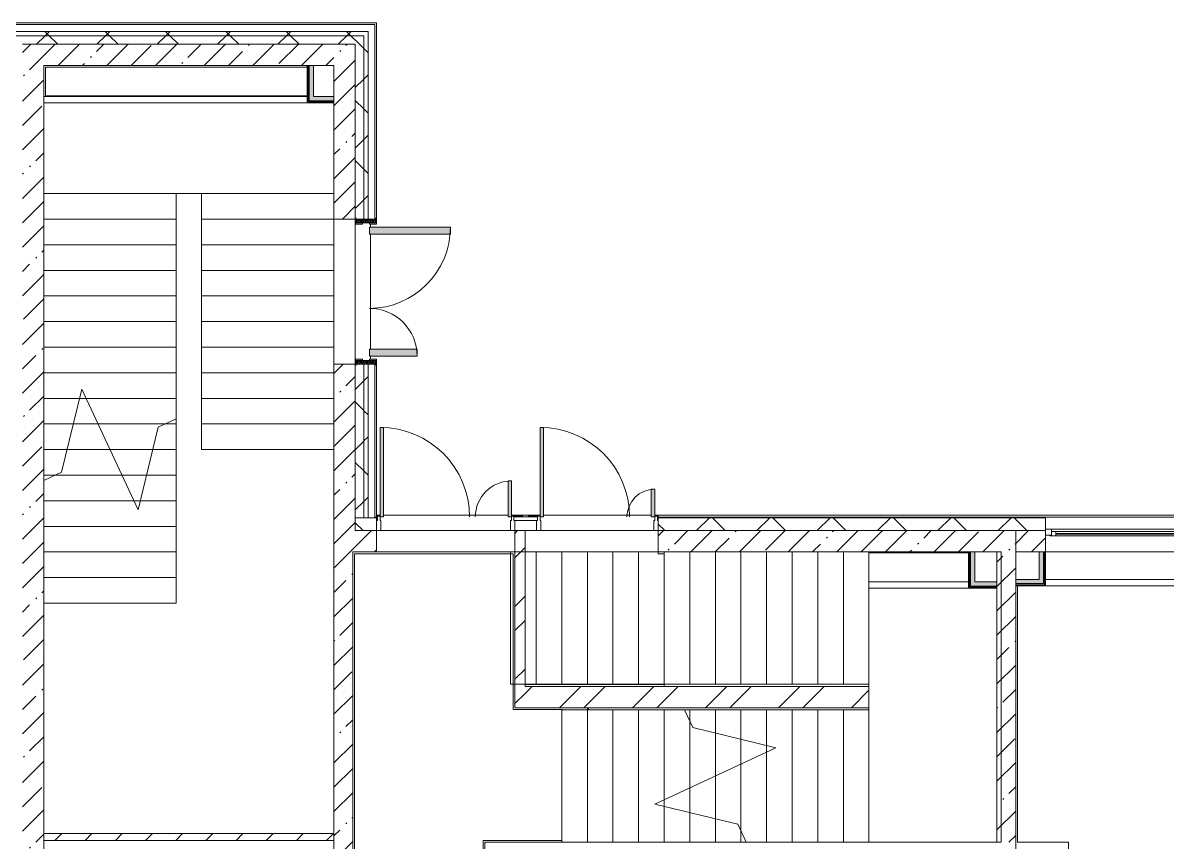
# Model space of a CAD drawing. Header units: millimetres. Extents: x -3708 to 187246, y -8553 to 29000.
# Drawn here: x 149401 to 162810, y 17750 to 27350 of the extents above; entities that cross this region are included whole.
import ezdxf

# ---------------------------------------------------------------- set-up
doc = ezdxf.new("R2010")
doc.units = ezdxf.units.MM
doc.linetypes.add('200_ШТРИХ__ш1_п0_6_', pattern=[160, 100, -60])
for name, color, linetype, lineweight in [('A-DETL-MBND-1', 7, '200_ШТРИХ__ш1_п0_6_', 9), ('A-GLAZ-2', 7, 'Continuous', 5), ('A-GLAZ-CWMG-2', 7, 'Continuous', 5), ('A-WALL', 7, 'Continuous', 9), ('A-WALL-2', 7, 'Continuous', 5), ('I-WALL-3', 7, 'Continuous', 5), ('S-STRS-4', 7, 'Continuous', 5), ('S-STRS-MBND-2', 7, 'Continuous', 5)]:
    doc.layers.add(name, color=color, linetype=linetype, lineweight=lineweight)
for name, color, linetype, lineweight, true_color in [('A-DOOR-4', 7, 'Continuous', 5, 0xaaaaaa), ('A-DOOR-5', 7, 'Continuous', 5, 0xe2e2e2), ('A-DOOR-FRAM-4', 7, 'Continuous', 5, 0xaaaaaa), ('A-FLOR-1', 7, 'Continuous', 5, 0xaaaaaa), ('I-WALL-1', 7, 'Continuous', 5, 0xe7e7e7), ('I-WALL-2', 7, 'Continuous', 9, 0xe7e7e7)]:
    doc.layers.add(name, color=color, linetype=linetype, lineweight=lineweight, true_color=true_color)
pattern_1 = [(45, (60236.27, 0), (-285.1231, 285.1231), []), (45, (60521.4, 0), (-285.1231, 285.1231), [504.031, -100.806, 16.764, -84.042])]
pattern_2 = [(45, (60236.27, 0), (-353.5534, 353.5534), []), (135, (60236.27, 0), (-353.5534, -353.5534), [])]
pattern_3 = [(45, (60236.3, 0), (-427.6843, 427.6843), []), (45, (60521.4, 0), (-427.6843, 427.6843), [])]
pattern_4 = [(45, (60236.3, 0), (-530.33, 530.33), []), (135, (60236.3, 0), (-530.33, -530.33), [])]

# ---------------------------------------------------------------- blocks, each defined once
blk = doc.blocks.new('110_Дверь_СКБ_2Ст_Внутренняя - ДН-4д_ ДОО_Дв_1450x2100h_Лестничная клетка-23615437-1_7_1_птичка')
at = {"layer": 'A-DOOR-4'}
h = blk.add_hatch(dxfattribs=at)
h.set_pattern_fill('FP_123', color=256, style=0, pattern_type=2)
h.set_pattern_definition([(135, (1471.41, 189.685), (-14.14214, -14.14214), []), (225, (1471.41, 189.685), (14.14214, -14.14214), [])])
h.paths.add_polyline_path([(862.5, -115), (862.5, 115), (817.5, 115), (817.5, -115)])
at = {"layer": 'A-DOOR-5'}
for points in [[(-662.5, 605.3), (-662.5, 990), (-742.5, 990), (-742.5, 40), (-662.5, 40), (-662.5, 105)], [(767.5, 105), (767.5, 600), (687.5, 600), (687.5, 40), (767.5, 40), (767.5, 55)]]:
    blk.add_hatch(color=256, dxfattribs=at).paths.add_polyline_path(points)
h = blk.add_hatch(color=256, dxfattribs=at)
h.paths.add_polyline_path([(872.5, 115), (872.5, 123), (802.5, 123), (802.5, 40), (817.5, 40), (817.5, 115), (862.5, 115)])
h.paths.add_polyline_path([(-777.5, 40), (-777.5, 123), (-847.5, 123), (-847.5, 115), (-792.5, 115), (-792.5, 40)])
h = blk.add_hatch(color=256, dxfattribs=at)
h.paths.add_polyline_path([(872.5, -115), (817.5, -115), (817.5, -40), (802.5, -40), (802.5, -123), (872.5, -123)])
h.paths.add_polyline_path([(-777.5, -123), (-777.5, -40), (-792.5, -40), (-792.5, -115), (-847.5, -115), (-847.5, -123), (-792.5, -123)])
at = {"layer": 'A-DOOR-FRAM-4'}
h = blk.add_hatch(dxfattribs=at)
h.set_pattern_fill('FP_124', color=256, style=0, pattern_type=2)
h.set_pattern_definition([(45, (-651.384, 189.685), (-14.1421, 14.1421), []), (135, (-651.384, 189.685), (-14.1421, -14.1421), [])])
h.paths.add_polyline_path([(-792.5, -115), (-792.5, 115), (-837.5, 115), (-837.5, -115)])
at = {"layer": 'A-DOOR-4'}
for p, q in [((-742.5, 990), (-742.5, 40)), ((-662.5, 990), (-742.5, 990)), ((-662.5, 40), (-662.5, 990)), ((767.5, 600), (687.5, 600)), ((687.5, 600), (687.5, 40)), ((767.5, 40), (767.5, 600)), ((-777.5, 123), (-847.5, 123)), ((-847.5, 123), (-847.5, 115)), ((-847.5, 115), (-792.5, 115)), ((-792.5, 115), (-792.5, 40)), ((-792.5, 40), (-777.5, 40)), ((-777.5, 40), (-777.5, 123)), ((-742.5, 40), (-662.5, 40)), ((687.5, 40), (767.5, 40)), ((872.5, 123), (802.5, 123)), ((802.5, 123), (802.5, 40)), ((802.5, 40), (817.5, 40)), ((817.5, 40), (817.5, 115)), ((817.5, 115), (872.5, 115)), ((872.5, 115), (872.5, 123)), ((-847.5, -115), (-847.5, -123)), ((-792.5, -115), (-847.5, -115)), ((-847.5, -123), (-777.5, -123)), ((-777.5, -40), (-792.5, -40)), ((-792.5, -40), (-792.5, -115)), ((-777.5, -123), (-777.5, -40)), ((817.5, -40), (802.5, -40)), ((802.5, -40), (802.5, -123)), ((802.5, -123), (872.5, -123)), ((817.5, -115), (817.5, -40)), ((872.5, -115), (817.5, -115)), ((872.5, -123), (872.5, -115))]:
    blk.add_line(p, q, dxfattribs=at)
for centre, radius, start, end in [((-742.5, 40), 950, 0, 90), ((767.5, 40), 560, 90, 180)]:
    blk.add_arc(centre, radius, start, end, dxfattribs=at)
at = {"layer": 'A-DOOR-FRAM-4'}
for p, q in [((-792.5, 115), (-837.5, 115)), ((-837.5, 115), (-837.5, -115)), ((-792.5, -115), (-792.5, 115)), ((862.5, 115), (817.5, 115)), ((817.5, 115), (817.5, -115)), ((862.5, -115), (862.5, 115)), ((-837.5, -115), (-792.5, -115)), ((817.5, -115), (862.5, -115))]:
    blk.add_line(p, q, dxfattribs=at)
blk = doc.blocks.new('120_Окно_СКБ_2Ст_Фрамуга сверху - 120_Окно_СКБ_2Ст_2300х2500_h_ ДОО-23103760-1_7_1_птичка')
at = {"layer": 'A-GLAZ-2'}
for p, q in [((-1150, -127), (-1150, -57)), ((-1150, -57), (-1080, -57)), ((1150, -57), (-1150, -57)), ((-1080, -127), (-1150, -127)), ((-1150, -127), (-1100, -127)), ((-1080, -127), (-1100, -127)), ((-1100, -127), (-1100, -137)), ((-1080, -57), (-1080, -127)), ((-1080, -57), (1080, -57)), ((520, -87), (-1080, -87)), ((-1080, -87), (-1080, -127)), ((-1030, -137), (-1030, -87)), ((-1030, -107), (470, -107)), ((470, -117), (-1030, -117)), ((470, -137), (470, -87)), ((520, -127), (520, -57)), ((520, -57), (590, -57)), ((520, -127), (520, -87)), ((590, -127), (520, -127)), ((540, -127), (520, -127)), ((540, -127), (570, -127)), ((540, -127), (570, -127)), ((540, -137), (540, -127)), ((590, -127), (570, -127)), ((570, -127), (570, -137)), ((590, -57), (590, -127)), ((1080, -87), (590, -87)), ((590, -87), (590, -127)), ((640, -137), (640, -87)), ((640, -107), (1030, -107)), ((1030, -117), (640, -117)), ((1030, -137), (1030, -87)), ((1080, -127), (1080, -57)), ((1080, -57), (1150, -57)), ((1080, -127), (1080, -87)), ((1150, -127), (1080, -127)), ((1100, -127), (1080, -127)), ((1100, -127), (1150, -127)), ((1100, -137), (1100, -127)), ((1150, -57), (1150, -127)), ((-1100, -137), (540, -137)), ((540, -137), (-1100, -137)), ((570, -137), (1100, -137)), ((1100, -137), (570, -137))]:
    blk.add_line(p, q, dxfattribs=at)
blk = doc.blocks.new('DRS_ДПУ_распашная__2Ст_Прямоугольная1 - ВН-4_ Нр_ДО_1500х2200 глухая-26741401-1_7_1_птичка')
at = {"layer": 'A-DOOR-5'}
for points in [[(-770, 0), (-730, 0), (-730, 1050), (-770, 1050), (-770, 20)], [(770, 0), (770, 423), (730, 423), (730, 0)]]:
    blk.add_hatch(color=256, dxfattribs=at).paths.add_polyline_path(points)
at = {"layer": 'A-DOOR-4'}
for p, q in [((-770, 1050), (-770, 0)), ((-730, 1050), (-770, 1050)), ((-730, 0), (-730, 1050)), ((770, 423), (730, 423)), ((730, 423), (730, 0)), ((770, 0), (770, 423)), ((-770, 0), (-730, 0)), ((730, 0), (770, 0))]:
    blk.add_line(p, q, dxfattribs=at)
for centre, radius, start, end in [((-770, 0), 1050, 360, 90), ((770, 0), 423, 90, 180)]:
    blk.add_arc(centre, radius, start, end, dxfattribs=at)
blk = doc.blocks.new('Прямоугольный импост - Импост структурный с накладкой - 170мм-22855209-1_7_1_птичка')
at = {"layer": 'A-GLAZ-CWMG-2'}
for p, q in [((-50, 40), (-50, 160)), ((-50, 160), (0, 160)), ((0, 160), (0, 40)), ((-40, 40), (-50, 40)), ((-40, 0), (-40, 40)), ((-10, 40), (-10, 0)), ((0, 40), (-10, 40)), ((-10, 0), (0, 0)), ((0, 0), (0, -10)), ((0, -10), (-40, -10))]:
    blk.add_line(p, q, dxfattribs=at)
blk = doc.blocks.new('PNS_Панель прямоугольная - Нр_Металл - 40мм-23713233-1_7_1_птичка')
at = {"layer": 'A-GLAZ-2'}
for p, q in [((-137.5, 0), (137.5, 0)), ((137.5, 0), (-137.5, 0)), ((-127.5, -40), (127.5, -40))]:
    blk.add_line(p, q, dxfattribs=at)
blk = doc.blocks.new('Прямоугольный импост - Импост структурный с накладкой - 170мм-22855551-1_7_1_птичка')
at = {"layer": 'A-DETL-MBND-1'}
for p, q in [((94930, 21560), (94930, 21570)), ((95185, 21570), (94930, 21570)), ((95185, 21570), (95185, 21560))]:
    blk.add_line(p, q, dxfattribs=at)
blk = doc.blocks.new('Прямоугольный импост - Импост структурный с накладкой - 170мм-22855665-1_7_1_птичка')
at = {"layer": 'A-GLAZ-CWMG-2'}
for p, q in [((-25, 40), (-25, 160)), ((-25, 160), (25, 160)), ((25, 160), (25, 40)), ((-15, 40), (-25, 40)), ((-25, -10), (-25, 0)), ((-25, 0), (-15, 0)), ((-15, 0), (-15, 40)), ((15, 40), (15, 0)), ((25, 40), (15, 40)), ((15, -10), (-25, -10))]:
    blk.add_line(p, q, dxfattribs=at)
blk = doc.blocks.new('Прямоугольный импост - Импост структурный с накладкой - 170мм-V172-1_7_1_птичка')
at = {"layer": 'A-GLAZ-CWMG-2'}
for p, q in [((-25, 40), (-25, 160)), ((-25, 160), (25, 160)), ((25, 160), (25, 40)), ((-15, 40), (-25, 40)), ((-15, 0), (-15, 40)), ((15, 40), (15, 0)), ((25, 40), (15, 40)), ((15, 0), (25, 0)), ((25, 0), (25, -10)), ((25, -10), (-15, -10))]:
    blk.add_line(p, q, dxfattribs=at)
blk = doc.blocks.new('Прямоугольный импост - Импост структурный с накладкой - 170мм-22855280-1_7_1_птичка')
at = {"layer": 'A-GLAZ-CWMG-2'}
for p, q in [((0, 160), (-50, 160)), ((-50, 160), (-50, 40)), ((0, 40), (0, 160)), ((-50, 40), (-40, 40)), ((-40, 40), (-40, 0)), ((-10, 0), (-10, 40)), ((-10, 40), (0, 40)), ((0, 0), (-10, 0)), ((0, -10), (0, 0)), ((-40, -10), (0, -10))]:
    blk.add_line(p, q, dxfattribs=at)
blk = doc.blocks.new('DRS_ДПУ_распашная__2Ст_Прямоугольная1 - ВН-4_ Нр_ДО_1500х2200 глухая-26857260-1_7_1_птичка')
at = {"layer": 'A-DOOR-5'}
for points in [[(-672, 0), (-632, 0), (-632, 1050), (-672, 1050), (-672, 20)], [(632, 0), (672, 0), (672, 326), (632, 326), (632, 20)]]:
    blk.add_hatch(color=256, dxfattribs=at).paths.add_polyline_path(points)
at = {"layer": 'A-DOOR-4'}
for p, q in [((-672, 1050), (-672, 0)), ((-632, 1050), (-672, 1050)), ((-632, 0), (-632, 1050)), ((672, 326), (632, 326)), ((632, 326), (632, 0)), ((672, 0), (672, 326)), ((-672, 0), (-632, 0)), ((632, 0), (672, 0))]:
    blk.add_line(p, q, dxfattribs=at)
for centre, radius, start, end in [((-672, 0), 1050, 360, 90), ((672, 0), 326, 90, 180)]:
    blk.add_arc(centre, radius, start, end, dxfattribs=at)
blk = doc.blocks.new('Зашивка приборов отопления - Зашивка приборов отопления-33267402-1_7_1_птичка')
at = {"layer": 'A-WALL-2'}
for p, q in [((103450, 21150), (101150, 21150)), ((105550, 21150), (104650, 21150)), ((107750, 21150), (106850, 21150)), ((101150, 20829), (108150, 20829)), ((108150, 20829), (101150, 20829)), ((101150, 20754), (108150, 20754))]:
    blk.add_line(p, q, dxfattribs=at)
blk = doc.blocks.new('Зашивка приборов отопления4 - Зашивка приборов отопления-33272095-1_7_1_птичка')
at = {"layer": 'A-WALL-2'}
for p, q in [((121445, 18487.5), (124530, 18487.5)), ((124530, 18487.5), (121445, 18487.5)), ((121445, 18412.5), (124530, 18412.5))]:
    blk.add_line(p, q, dxfattribs=at)
blk = doc.blocks.new('Зашивка приборов отопления32 - Зашивка приборов отопления-33323791-1_7_1_птичка')
at = {"layer": 'A-WALL-2'}
for p, q in [((126595, 120), (125430, 120)), ((126595, 45), (125430, 45)), ((125430, 45), (126595, 45)), ((126595, 45), (126595, 120)), ((126595, -295), (126595, 45)), ((125430, -295), (126595, -295))]:
    blk.add_line(p, q, dxfattribs=at)

msp = doc.modelspace()

# ---------------------------------------------------------------- hatches: boundary and pattern name
at = {"layer": 'A-WALL-2'}
h = msp.add_hatch(dxfattribs=at)
h.set_pattern_fill('FP_111', color=256, style=0, pattern_type=2)
h.set_pattern_definition(pattern_2)
h.paths.add_polyline_path([(153396.3, 27200), (153446.3, 27200), (153446.3, 27250), (149246.3, 27250), (149246.3, 27200), (153332.6, 27200)])
h = msp.add_hatch(dxfattribs=at)
h.set_pattern_fill('FP_111', color=256, style=0, pattern_type=2)
h.set_pattern_definition(pattern_2)
h.paths.add_polyline_path([(150310.2, 27100), (153396.3, 27100), (153396.3, 27200), (149246.3, 27200), (149246.3, 27100), (149666, 27100)])
h = msp.add_hatch(dxfattribs=at)
h.set_pattern_fill('FP_111', color=256, style=0, pattern_type=2)
h.set_pattern_definition(pattern_2)
h.paths.add_polyline_path([(153296.3, 21550), (153396.3, 21550), (153396.3, 23350), (153306.3, 23350), (153306.3, 23340), (153298.3, 23340), (153296.3, 21553)])
h.paths.add_polyline_path([(153330.3, 25050), (153396.3, 25050), (153396.3, 27100), (153296.3, 27100), (153298.3, 25060), (153306.3, 25060), (153306.3, 25050)])
h = msp.add_hatch(dxfattribs=at)
h.set_pattern_fill('FP_111', color=256, style=0, pattern_type=2)
h.set_pattern_definition(pattern_2)
h.paths.add_polyline_path([(153405.5, 21550), (153446.3, 21550), (153446.3, 23350), (153396.3, 23350), (153400.9, 21550)])
h.paths.add_polyline_path([(153406.3, 25050), (153446.3, 25050), (153446.3, 27200), (153396.3, 27200), (153396.3, 25050)])
h = msp.add_hatch(dxfattribs=at)
h.set_pattern_fill('FP_111', color=256, style=0, pattern_type=2)
h.set_pattern_definition(pattern_2)
h.paths.add_polyline_path([(170586.3, 21400), (171039.4, 21400), (170930.9, 21550), (170186.3, 21550), (170186.3, 21400)])
h.paths.add_polyline_path([(166286.3, 21400), (167086.3, 21400), (167086.3, 21550), (165786.3, 21550), (165786.3, 21400)])
h.paths.add_polyline_path([(153406.3, 21400), (153546.3, 21400), (153542.7, 21550), (153296.3, 21550), (153296.3, 21400)])
h.paths.add_polyline_path([(156916.3, 21400), (161386.3, 21400), (161386.3, 21550), (156846.3, 21550), (156846.3, 21400)])
h.paths.add_polyline_path([(167986.3, 21400), (169286.3, 21400), (169286.3, 21550), (167986.3, 21550), (167986.3, 21438.6)])
h.paths.add_polyline_path([(164886.3, 21400), (164886.3, 21550), (163686.3, 21550), (163686.3, 21400)])
h.paths.add_polyline_path([(171286.3, 21400), (171471.4, 21400), (171362.9, 21550), (171177.8, 21550), (171206.7, 21510)])
at = {"layer": 'I-WALL-1'}
for points in [[(161361.3, 20779), (161361.3, 21150), (161311.3, 21150), (161311.3, 20779)], [(161036.3, 20779), (161311.3, 20779), (161311.3, 20829), (161036.3, 20829), (161036.3, 20800)]]:
    msp.add_hatch(color=256, dxfattribs=at).paths.add_polyline_path(points)
at = {"layer": 'I-WALL-2'}
for points in [[(152756.3, 26437.5), (152806.3, 26437.5), (152806.3, 26850), (152756.3, 26850), (152756.3, 26482.6)], [(152806.3, 26437.5), (153046.3, 26437.5), (153046.3, 26487.5), (152806.3, 26482.6)], [(160530.4, 20750), (160556.3, 20750), (160556.3, 21150), (160506.3, 21150), (160506.3, 20750)], [(160816.3, 20750), (160816.3, 20800), (160556.3, 20800), (160556.3, 20750)]]:
    msp.add_hatch(color=256, dxfattribs=at).paths.add_polyline_path(points)
at = {"layer": 'I-WALL-3'}
h = msp.add_hatch(dxfattribs=at)
h.set_pattern_fill('FP_92', color=256, style=0, pattern_type=2)
h.set_pattern_definition(pattern_1)
h.paths.add_polyline_path([(149396.3, 17270), (149646.3, 17270), (149646.3, 27100), (149396.3, 27100), (149396.3, 17515.5)])
h = msp.add_hatch(dxfattribs=at)
h.set_pattern_fill('FP_92', color=256, style=0, pattern_type=2)
h.set_pattern_definition(pattern_1)
h.paths.add_polyline_path([(153011.2, 26850), (153046.3, 26850), (153046.3, 27100), (149646.3, 27100), (149646.3, 26850), (152731.3, 26850)])
h = msp.add_hatch(dxfattribs=at)
h.set_pattern_fill('FP_92', color=256, style=0, pattern_type=2)
h.set_pattern_definition(pattern_1)
h.paths.add_polyline_path([(153046.3, 21150), (153296.3, 21150), (153296.3, 23350), (153046.3, 23350), (153046.3, 21212)])
h.paths.add_polyline_path([(153046.3, 25050), (153296.3, 25050), (153296.3, 27100), (153046.3, 27100), (153046.3, 25361.7)])
h = msp.add_hatch(dxfattribs=at)
h.set_pattern_fill('FP_203', color=256, style=0, pattern_type=2)
h.set_pattern_definition(pattern_4)
h.paths.add_polyline_path([(152731.3, 26412.5), (152743.8, 26412.5), (152743.8, 26850), (152731.3, 26850), (152731.3, 26425)])
h = msp.add_hatch(dxfattribs=at)
h.set_pattern_fill('FP_203', color=256, style=0, pattern_type=2)
h.set_pattern_definition(pattern_4)
h.paths.add_polyline_path([(152743.8, 26425), (152756.3, 26425), (152756.3, 26850), (152743.8, 26850), (152743.8, 26437.5)])
h = msp.add_hatch(dxfattribs=at)
h.set_pattern_fill('FP_92', color=256, style=0, pattern_type=2)
h.set_pattern_definition(pattern_1)
h.paths.add_polyline_path([(156916.3, 21150), (160816.3, 21150), (160816.3, 21400), (156846.3, 21400), (156846.3, 21150)])
h.paths.add_polyline_path([(153546.3, 21150), (153546.3, 21400), (153296.3, 21400), (153296.3, 21150), (153481.8, 21150)])
h = msp.add_hatch(dxfattribs=at)
h.set_pattern_fill('FP_162', color=256, style=0, pattern_type=2)
h.set_pattern_definition(pattern_3)
h.paths.add_polyline_path([(155286.3, 19325), (155286.3, 21400), (155166.3, 21400), (155166.3, 19325)])
h = msp.add_hatch(dxfattribs=at)
h.set_pattern_fill('FP_92', color=256, style=0, pattern_type=2)
h.set_pattern_definition(pattern_1)
h.paths.add_polyline_path([(161036.3, 17750), (161036.3, 21400), (160816.3, 21400), (160816.3, 17750), (160925.7, 17750)])
h = msp.add_hatch(dxfattribs=at)
h.set_pattern_fill('FP_92', color=256, style=0, pattern_type=2)
h.set_pattern_definition(pattern_1)
h.paths.add_polyline_path([(161036.3, 21150), (161386.3, 21150), (161386.3, 21400), (161036.3, 21400), (161036.3, 21153.4)])
h.paths.add_polyline_path([(170186.3, 21150), (170586.3, 21150), (170586.3, 21400), (170186.3, 21400), (170186.3, 21373.5)])
h.paths.add_polyline_path([(164886.3, 21150), (164886.3, 21400), (163686.3, 21400), (163686.3, 21150)])
h.paths.add_polyline_path([(169286.3, 21150), (169286.3, 21400), (167986.3, 21400), (167986.3, 21150), (168892.4, 21150)])
h.paths.add_polyline_path([(166286.3, 21150), (167086.3, 21150), (167086.3, 21400), (166286.3, 21400), (166286.3, 21246.2)])
h = msp.add_hatch(dxfattribs=at)
h.set_pattern_fill('FP_92', color=256, style=0, pattern_type=2)
h.set_pattern_definition(pattern_1)
h.paths.add_polyline_path([(153236.3, 13620), (153236.3, 13628), (153266.3, 13628), (153265.9, 21150), (153046.3, 21150), (153046.3, 13620), (153097.5, 13620)])
h = msp.add_hatch(dxfattribs=at)
h.set_pattern_fill('FP_203', color=256, style=0, pattern_type=2)
h.set_pattern_definition(pattern_4)
h.paths.add_polyline_path([(161373.8, 20766.5), (161373.8, 21150), (161361.3, 21150), (161361.3, 20766.5)])
h = msp.add_hatch(dxfattribs=at)
h.set_pattern_fill('FP_203', color=256, style=0, pattern_type=2)
h.set_pattern_definition(pattern_4)
h.paths.add_polyline_path([(161373.8, 20754), (161386.3, 20755), (161386.3, 21150), (161373.8, 21150), (161373.8, 20755)])
h = msp.add_hatch(dxfattribs=at)
h.set_pattern_fill('FP_203', color=256, style=0, pattern_type=2)
h.set_pattern_definition(pattern_4)
h.paths.add_polyline_path([(160556.3, 20725), (160816.3, 20725), (160816.3, 20737.5), (160493.8, 20734.4), (160493.8, 20725), (160530.4, 20725)])
h = msp.add_hatch(dxfattribs=at)
h.set_pattern_fill('FP_203', color=256, style=0, pattern_type=2)
h.set_pattern_definition(pattern_4)
h.paths.add_polyline_path([(160816.3, 20737.5), (160816.3, 20750), (160506.3, 20750), (160506.3, 20737.5), (160721.4, 20737.5)])
h = msp.add_hatch(dxfattribs=at)
h.set_pattern_fill('FP_162', color=256, style=0, pattern_type=2)
h.set_pattern_definition(pattern_3)
h.paths.add_polyline_path([(155726.3, 19325), (159316.3, 19325), (159316.3, 19575), (155286.3, 19575), (155286.3, 19325)])
h = msp.add_hatch(dxfattribs=at)
h.set_pattern_fill('FP_109', color=256, style=0, pattern_type=2)
h.set_pattern_definition([(45, (60236.27, 0), (-176.7767, 176.7767), [])])
h.paths.add_polyline_path([(153046.3, 17770), (153046.3, 17850), (149646.3, 17850), (149650.1, 17770), (152168.4, 17770)])

# ---------------------------------------------------------------- linework, layer by layer
at = {"layer": 'A-FLOR-1'}
for p, q in [((152731.3, 26830), (149666.3, 26830)), ((149666.3, 26830), (149666.3, 26495)), ((149666.3, 26495), (152731.3, 26495)), ((155421.3, 21400), (155286.3, 21400)), ((156796.3, 21400), (155471.3, 21400)), ((155146.3, 21130), (153286.3, 21130)), ((153286.3, 21130), (153286.3, 13628)), ((155166.3, 21150), (153546.3, 21150)), ((155146.3, 19304), (155146.3, 21130)), ((156846.3, 21129.5), (156846.3, 21150)), ((156916.3, 21129.5), (156846.3, 21129.5)), ((156916.3, 19575), (156916.3, 21129.5)), ((161056.3, 20754), (161056.3, 17750)), ((155286.3, 19595.5), (156916.3, 19595.5)), ((156016.3, 19300), (156016.3, 19325)), ((156031.3, 19300), (156031.3, 19325)), ((155726.3, 19304), (155146.3, 19304)), ((154796.3, 13620), (154796.3, 17770.5)), ((154796.3, 17770.5), (155716.3, 17770.5)), ((161056.3, 17750), (161654.3, 17750)), ((161654.3, 17750), (161654.3, 15165))]:
    msp.add_line(p, q, dxfattribs=at)
at = {"layer": 'A-WALL'}
for p, q in [((153526.3, 27330), (149243.3, 27330)), ((153446.3, 27250), (149246.3, 27250)), ((153446.3, 25050), (153446.3, 27250)), ((153526.3, 25050), (153526.3, 27330)), ((153396.3, 27200), (149246.3, 27200)), ((153296.3, 25050), (153296.3, 27100)), ((153396.3, 25050), (153396.3, 27200)), ((152743.8, 26425), (152743.8, 26850)), ((152756.3, 26437.5), (152756.3, 26850)), ((153046.3, 26425), (152743.8, 26425)), ((153046.3, 26437.5), (152756.3, 26437.5)), ((153046.3, 26412.5), (153046.3, 26487.5)), ((153296.3, 23350), (153296.3, 21400)), ((153396.3, 21550), (153396.3, 23350)), ((153446.3, 21550), (153446.3, 23350)), ((153526.3, 21550), (153526.3, 23350)), ((153546.3, 21550), (153296.3, 21550)), ((153526.3, 21558), (153546.3, 21558)), ((153546.3, 21553), (153526.3, 21553)), ((161386.3, 21553), (156846.3, 21553)), ((161386.3, 21550), (156846.3, 21550)), ((153296.3, 21400), (153546.3, 21400)), ((156846.3, 21400), (160816.3, 21400)), ((161036.3, 21400), (161386.3, 21400)), ((160493.8, 20737.5), (160493.8, 21150)), ((160506.3, 20750), (160506.3, 21150)), ((161361.3, 20779), (161361.3, 21150)), ((161373.8, 20766.5), (161373.8, 21150)), ((160816.3, 20725), (160816.3, 20800)), ((161036.3, 20829), (161036.3, 20754)), ((160816.3, 20737.5), (160493.8, 20737.5)), ((160816.3, 20750), (160506.3, 20750)), ((161036.3, 20779), (161361.3, 20779)), ((161036.3, 20766.5), (161373.8, 20766.5)), ((149646.3, 17850), (149646.3, 17770)), ((153046.3, 17770), (153046.3, 17850))]:
    msp.add_line(p, q, dxfattribs=at)
at = {"layer": 'A-WALL-2'}
for p, q in [((153546.3, 27350), (149238.3, 27350)), ((153546.3, 25050), (153546.3, 27350)), ((149396.3, 27100), (153296.3, 27100)), ((153476.3, 24990), (153476.3, 24955)), ((153476.3, 24875), (153476.3, 23525)), ((153476.3, 23445), (153476.3, 23410)), ((153546.3, 21400), (153546.3, 23350)), ((153546.3, 21580), (153586.3, 21580)), ((153626.3, 21580), (155086.3, 21580)), ((155126.3, 21580), (155461.3, 21580)), ((155501.3, 21580), (156766.3, 21580)), ((156806.3, 21580), (171378.2, 21580)), ((156846.3, 21580), (156846.3, 21400)), ((165786.3, 21558), (156846.3, 21558)), ((161386.3, 21400), (161386.3, 21558)), ((160816.3, 21400), (161036.3, 21400))]:
    msp.add_line(p, q, dxfattribs=at)
at = {"layer": 'I-WALL-3'}
for p, q in [((149646.3, 17850), (149646.3, 26850)), ((149646.3, 26850), (153046.3, 26850)), ((152731.3, 26850), (152731.3, 26412.5)), ((152806.3, 26487.5), (152806.3, 26850)), ((153046.3, 26850), (153046.3, 26487.5)), ((153046.3, 26487.5), (152806.3, 26487.5)), ((152731.3, 26412.5), (153046.3, 26412.5)), ((153046.3, 26412.5), (153046.3, 17850)), ((153046.3, 25050), (153296.3, 25050)), ((153296.3, 25050), (153296.3, 23350)), ((153296.3, 23350), (153046.3, 23350)), ((153546.3, 21150), (153546.3, 21400)), ((153596.3, 21400), (155116.3, 21400)), ((155286.3, 21400), (155166.3, 21400)), ((155166.3, 21400), (155166.3, 19325)), ((155286.3, 19575), (155286.3, 21400)), ((156846.3, 21400), (156846.3, 21150)), ((161036.3, 21400), (161036.3, 20829)), ((161386.3, 20754), (161386.3, 21400)), ((153266.3, 21150), (153546.3, 21150)), ((153266.3, 13628), (153266.3, 21150)), ((156846.3, 21150), (160816.3, 21150)), ((160481.3, 21150), (160481.3, 20725)), ((160556.3, 20800), (160556.3, 21150)), ((160816.3, 21150), (160816.3, 20800)), ((165786.3, 21150), (161036.3, 21150)), ((161311.3, 21150), (161311.3, 20829)), ((160816.3, 20800), (160556.3, 20800)), ((161311.3, 20829), (161036.3, 20829)), ((160481.3, 20725), (160816.3, 20725)), ((160816.3, 20725), (160816.3, 17750)), ((161036.3, 20754), (161036.3, 17530)), ((161036.3, 20754), (161386.3, 20754)), ((159316.3, 19575), (155286.3, 19575)), ((159316.3, 19325), (159316.3, 19575)), ((155166.3, 19325), (159316.3, 19325)), ((153046.3, 17850), (149646.3, 17850)), ((149646.3, 17270), (149646.3, 17770)), ((149646.3, 17770), (153046.3, 17770)), ((153046.3, 17770), (153046.3, 17270)), ((154816.3, 17750), (154816.3, 13620)), ((160816.3, 17750), (154816.3, 17750))]:
    msp.add_line(p, q, dxfattribs=at)
at = {"layer": 'S-STRS-4'}
for p, q in [((150064.8, 22950), (150141.5, 22950)), ((150064.8, 22950), (150141.5, 22950)), ((151196.3, 22650), (151196.3, 22711.4)), ((149991.9, 22650), (150281.4, 22650)), ((149991.9, 22650), (150281.4, 22650)), ((151064.6, 22650), (151196.3, 22650)), ((151064.6, 22650), (151196.3, 22650)), ((151196.3, 22350), (151196.3, 22650)), ((149919, 22350), (150421.3, 22350)), ((149919, 22350), (150421.3, 22350)), ((150923.5, 22350), (151196.3, 22350)), ((150923.5, 22350), (151196.3, 22350)), ((151196.3, 22050), (151196.3, 22350)), ((149777.9, 22050), (150561.2, 22050)), ((149777.9, 22050), (150561.2, 22050)), ((150850.6, 22050), (151196.3, 22050)), ((150850.6, 22050), (151196.3, 22050)), ((151196.3, 21750), (151196.3, 22050)), ((149646.3, 21750), (150701.1, 21750)), ((149646.3, 21750), (150701.1, 21750)), ((150777.7, 21750), (151196.3, 21750)), ((150777.7, 21750), (151196.3, 21750)), ((151196.3, 21450), (151196.3, 21750)), ((149646.3, 21450), (151196.3, 21450)), ((149646.3, 21450), (151196.3, 21450)), ((151196.3, 21150), (151196.3, 21450)), ((149646.3, 21150), (151196.3, 21150)), ((149646.3, 21150), (151196.3, 21150)), ((151196.3, 20850), (151196.3, 21150)), ((156916.3, 19600), (156916.3, 21150)), ((157216.3, 19600), (157216.3, 21150)), ((157216.3, 19600), (157216.3, 21150)), ((157516.3, 19600), (157516.3, 21150)), ((157516.3, 19600), (157516.3, 21150)), ((157816.3, 19600), (157816.3, 21150)), ((157816.3, 19600), (157816.3, 21150)), ((158116.3, 19600), (158116.3, 21150)), ((158116.3, 19600), (158116.3, 21150)), ((158416.3, 19600), (158416.3, 21150)), ((158416.3, 19600), (158416.3, 21150)), ((158716.3, 19600), (158716.3, 21150)), ((158716.3, 19600), (158716.3, 21150)), ((159016.3, 19600), (159016.3, 21150)), ((159016.3, 19600), (159016.3, 21150)), ((159316.3, 21140), (159316.3, 21150)), ((159316.3, 21140), (159316.3, 21150)), ((149646.3, 20850), (151196.3, 20850)), ((149646.3, 20850), (151196.3, 20850)), ((151196.3, 20550), (151196.3, 20850)), ((159316.3, 19600), (159316.3, 20725)), ((159316.3, 19600), (159316.3, 20725)), ((149646.3, 20550), (151196.3, 20550)), ((149646.3, 20550), (151196.3, 20550)), ((157216.3, 19600), (156916.3, 19600)), ((157516.3, 19600), (157216.3, 19600)), ((157816.3, 19600), (157516.3, 19600)), ((158116.3, 19600), (157816.3, 19600)), ((158416.3, 19600), (158116.3, 19600)), ((158716.3, 19600), (158416.3, 19600)), ((159016.3, 19600), (158716.3, 19600)), ((159316.3, 19600), (159016.3, 19600)), ((159316.3, 19600), (159316.3, 19575)), ((159316.3, 19325), (159316.3, 19300)), ((155716.3, 19300), (155716.3, 17750)), ((155716.3, 19300), (156016.3, 19300)), ((155716.3, 19300), (155716.3, 17750)), ((156016.3, 19300), (156316.3, 19300)), ((156016.3, 19300), (156016.3, 17750)), ((156016.3, 19300), (156016.3, 17750)), ((156316.3, 19300), (156616.3, 19300)), ((156316.3, 19300), (156316.3, 17750)), ((156316.3, 19300), (156316.3, 17750)), ((156616.3, 19300), (156916.3, 19300)), ((156616.3, 19300), (156616.3, 17750)), ((156616.3, 19300), (156616.3, 17750)), ((156916.3, 19300), (157154.9, 19300)), ((156916.3, 19300), (156916.3, 18245.2)), ((156916.3, 19300), (156916.3, 18245.2)), ((157154.9, 19300), (157216.3, 19300)), ((157216.3, 19300), (157516.3, 19300)), ((157216.3, 19300), (157216.3, 19168.4)), ((157216.3, 19300), (157216.3, 19168.4)), ((157516.3, 19300), (157816.3, 19300)), ((157516.3, 19300), (157516.3, 19027.2)), ((157516.3, 19300), (157516.3, 19027.2)), ((157816.3, 19300), (158116.3, 19300)), ((157816.3, 19300), (157816.3, 18954.3)), ((157816.3, 19300), (157816.3, 18954.3)), ((158116.3, 19300), (158416.3, 19300)), ((158116.3, 19300), (158116.3, 18881.4)), ((158116.3, 19300), (158116.3, 18881.4)), ((158416.3, 19300), (158716.3, 19300)), ((158416.3, 19300), (158416.3, 17750)), ((158416.3, 19300), (158416.3, 17750)), ((158716.3, 19300), (159016.3, 19300)), ((158716.3, 19300), (158716.3, 17750)), ((158716.3, 19300), (158716.3, 17750)), ((159016.3, 19300), (159316.3, 19300)), ((159016.3, 19300), (159016.3, 17750)), ((159016.3, 19300), (159016.3, 17750)), ((159316.3, 19300), (159316.3, 17750)), ((157216.3, 19168.4), (157216.3, 18385.1)), ((157216.3, 19168.4), (157216.3, 18385.1)), ((157516.3, 19027.2), (157516.3, 18525)), ((157516.3, 19027.2), (157516.3, 18525)), ((157816.3, 18954.3), (157816.3, 18664.9)), ((157816.3, 18954.3), (157816.3, 18664.9)), ((158116.3, 18881.4), (158116.3, 18804.8)), ((158116.3, 18881.4), (158116.3, 18804.8)), ((158116.3, 18804.8), (158116.3, 17750)), ((158116.3, 18804.8), (158116.3, 17750)), ((157816.3, 18664.9), (157816.3, 17881.6)), ((157816.3, 18664.9), (157816.3, 17881.6)), ((157516.3, 18525), (157516.3, 18022.8)), ((157516.3, 18525), (157516.3, 18022.8)), ((157216.3, 18385.1), (157216.3, 18095.7)), ((157216.3, 18385.1), (157216.3, 18095.7)), ((156916.3, 18245.2), (156916.3, 18168.6)), ((156916.3, 18245.2), (156916.3, 18168.6)), ((156916.3, 18168.6), (156916.3, 17750)), ((156916.3, 18168.6), (156916.3, 17750)), ((157216.3, 18095.7), (157216.3, 17750)), ((157216.3, 18095.7), (157216.3, 17750)), ((157516.3, 18022.8), (157516.3, 17750)), ((157516.3, 18022.8), (157516.3, 17750)), ((157816.3, 17881.6), (157816.3, 17750)), ((157816.3, 17881.6), (157816.3, 17750)), ((157816.3, 17750), (157877.7, 17750))]:
    msp.add_line(p, q, dxfattribs=at)
at = {"layer": 'S-STRS-MBND-2'}
for p, q in [((149646.3, 26850), (149646.3, 25350)), ((153046.3, 26850), (149646.3, 26850)), ((153046.3, 25350), (153046.3, 26850)), ((149646.3, 25350), (151196.3, 25350)), ((149646.3, 22650), (149646.3, 25350)), ((149646.3, 25350), (151196.3, 25350)), ((151196.3, 25350), (151496.3, 25350)), ((151196.3, 22711.4), (151196.3, 25350)), ((153046.3, 25350), (151496.3, 25350)), ((151496.3, 25350), (151496.3, 22350)), ((153046.3, 25350), (151496.3, 25350)), ((153046.3, 25350), (153046.3, 22350)), ((149646.3, 25050), (151196.3, 25050)), ((149646.3, 25050), (151196.3, 25050)), ((153046.3, 25050), (151496.3, 25050)), ((153046.3, 25050), (151496.3, 25050)), ((149646.3, 24750), (151196.3, 24750)), ((149646.3, 24750), (151196.3, 24750)), ((153046.3, 24750), (151496.3, 24750)), ((153046.3, 24750), (151496.3, 24750)), ((149646.3, 24450), (151196.3, 24450)), ((149646.3, 24450), (151196.3, 24450)), ((153046.3, 24450), (151496.3, 24450)), ((153046.3, 24450), (151496.3, 24450)), ((149646.3, 24150), (151196.3, 24150)), ((149646.3, 24150), (151196.3, 24150)), ((153046.3, 24150), (151496.3, 24150)), ((153046.3, 24150), (151496.3, 24150)), ((149646.3, 23850), (151196.3, 23850)), ((149646.3, 23850), (151196.3, 23850)), ((153046.3, 23850), (151496.3, 23850)), ((153046.3, 23850), (151496.3, 23850)), ((149646.3, 23550), (151196.3, 23550)), ((149646.3, 23550), (151196.3, 23550)), ((153046.3, 23550), (151496.3, 23550)), ((153046.3, 23550), (151496.3, 23550)), ((149646.3, 23250), (151196.3, 23250)), ((149646.3, 23250), (151196.3, 23250)), ((153046.3, 23250), (151496.3, 23250)), ((153046.3, 23250), (151496.3, 23250)), ((149646.3, 22950), (150064.8, 22950)), ((149646.3, 22950), (150064.8, 22950)), ((150091.1, 23058.1), (149854.8, 22085.9)), ((150751.4, 21641.9), (150091.1, 23058.1)), ((150141.5, 22950), (151196.3, 22950)), ((150141.5, 22950), (151196.3, 22950)), ((153046.3, 22950), (151496.3, 22950)), ((153046.3, 22950), (151496.3, 22950)), ((151196.3, 22711.4), (150987.7, 22614.1)), ((149646.3, 22650), (149991.9, 22650)), ((149646.3, 22650), (149991.9, 22650)), ((150281.4, 22650), (151064.6, 22650)), ((150281.4, 22650), (151064.6, 22650)), ((150987.7, 22614.1), (150751.4, 21641.9)), ((153046.3, 22650), (151496.3, 22650)), ((153046.3, 22650), (151496.3, 22650)), ((149646.3, 22350), (149919, 22350)), ((149646.3, 22350), (149919, 22350)), ((150421.3, 22350), (150923.5, 22350)), ((150421.3, 22350), (150923.5, 22350)), ((153046.3, 22350), (151496.3, 22350)), ((149854.8, 22085.9), (149646.3, 21988.6)), ((149646.3, 22050), (149777.9, 22050)), ((149646.3, 22050), (149777.9, 22050)), ((150561.2, 22050), (150850.6, 22050)), ((150561.2, 22050), (150850.6, 22050)), ((150701.1, 21750), (150777.7, 21750)), ((150701.1, 21750), (150777.7, 21750)), ((155116.3, 19600), (155116.3, 21150)), ((159316.3, 21150), (155116.3, 21150)), ((155416.3, 19600), (155416.3, 21150)), ((155416.3, 19600), (155416.3, 21150)), ((155716.3, 19600), (155716.3, 21150)), ((155716.3, 19600), (155716.3, 21150)), ((156016.3, 19600), (156016.3, 21150)), ((156016.3, 19600), (156016.3, 21150)), ((156316.3, 19600), (156316.3, 21150)), ((156316.3, 19600), (156316.3, 21150)), ((156616.3, 19600), (156616.3, 21150)), ((156616.3, 19600), (156616.3, 21150)), ((156916.3, 19600), (156916.3, 21150)), ((156916.3, 19600), (156916.3, 21150)), ((157216.3, 19600), (157216.3, 21150)), ((157216.3, 19600), (157216.3, 21150)), ((157516.3, 19600), (157516.3, 21150)), ((157516.3, 19600), (157516.3, 21150)), ((157816.3, 19600), (157816.3, 21150)), ((157816.3, 19600), (157816.3, 21150)), ((158116.3, 19600), (158116.3, 21150)), ((158116.3, 19600), (158116.3, 21150)), ((158416.3, 19600), (158416.3, 21150)), ((158416.3, 19600), (158416.3, 21150)), ((158716.3, 19600), (158716.3, 21150)), ((158716.3, 19600), (158716.3, 21150)), ((159016.3, 19600), (159016.3, 21150)), ((159016.3, 19600), (159016.3, 21150)), ((160866.3, 21150), (159316.3, 21150)), ((159316.3, 19600), (159316.3, 21150)), ((159316.3, 19600), (159316.3, 21150)), ((160866.3, 17750), (160866.3, 21150)), ((159316.3, 19600), (155116.3, 19600)), ((159316.3, 19600), (159316.3, 19300)), ((157154.9, 19300), (159316.3, 19300)), ((157252.1, 19091.4), (157154.9, 19300)), ((157216.3, 19300), (157216.3, 19168.4)), ((157216.3, 19300), (157216.3, 19168.4)), ((157516.3, 19300), (157516.3, 19027.2)), ((157516.3, 19300), (157516.3, 19027.2)), ((157816.3, 19300), (157816.3, 18954.3)), ((157816.3, 19300), (157816.3, 18954.3)), ((158116.3, 19300), (158116.3, 18881.4)), ((158116.3, 19300), (158116.3, 18881.4)), ((158416.3, 19300), (158416.3, 17750)), ((158416.3, 19300), (158416.3, 17750)), ((158716.3, 19300), (158716.3, 17750)), ((158716.3, 19300), (158716.3, 17750)), ((159016.3, 19300), (159016.3, 17750)), ((159016.3, 19300), (159016.3, 17750)), ((159316.3, 19300), (159316.3, 17750)), ((159316.3, 19300), (159316.3, 17750)), ((158224.3, 18855.2), (157252.1, 19091.4)), ((156808.2, 18194.8), (158224.3, 18855.2)), ((158116.3, 18804.8), (158116.3, 17750)), ((158116.3, 18804.8), (158116.3, 17750)), ((157816.3, 18664.9), (157816.3, 17881.6)), ((157816.3, 18664.9), (157816.3, 17881.6)), ((157516.3, 18525), (157516.3, 18022.8)), ((157516.3, 18525), (157516.3, 18022.8)), ((157216.3, 18385.1), (157216.3, 18095.7)), ((157216.3, 18385.1), (157216.3, 18095.7)), ((156916.3, 18245.2), (156916.3, 18168.6)), ((156916.3, 18245.2), (156916.3, 18168.6)), ((157780.4, 17958.6), (156808.2, 18194.8)), ((157877.7, 17750), (157780.4, 17958.6)), ((157877.7, 17750), (159316.3, 17750)), ((159316.3, 17750), (160866.3, 17750))]:
    msp.add_line(p, q, dxfattribs=at)

# ---------------------------------------------------------------- block references
at = {"layer": 'A-DETL-MBND-1'}
msp.add_blockref('Прямоугольный импост - Импост структурный с накладкой - 170мм-22855551-1_7_1_птичка', (60236.3, 0), dxfattribs=at)
at = {"layer": 'A-DOOR-4', "rotation": 269.9999999999998}
msp.add_blockref('110_Дверь_СКБ_2Ст_Внутренняя - ДН-4д_ ДОО_Дв_1450x2100h_Лестничная клетка-23615437-1_7_1_птичка', (153421.3, 24212.5), dxfattribs=at)
at = {"layer": 'A-DOOR-4'}
for name, p in [('DRS_ДПУ_распашная__2Ст_Прямоугольная1 - ВН-4_ Нр_ДО_1500х2200 глухая-26741401-1_7_1_птичка', (154356.3, 21560)), ('DRS_ДПУ_распашная__2Ст_Прямоугольная1 - ВН-4_ Нр_ДО_1500х2200 глухая-26857260-1_7_1_птичка', (156133.8, 21560))]:
    msp.add_blockref(name, p, dxfattribs=at)
at = {"layer": 'A-GLAZ-2'}
for name, p in [('PNS_Панель прямоугольная - Нр_Металл - 40мм-23713233-1_7_1_птичка', (155293.8, 21560)), ('120_Окно_СКБ_2Ст_Фрамуга сверху - 120_Окно_СКБ_2Ст_2300х2500_h_ ДОО-23103760-1_7_1_птичка', (162536.3, 21475))]:
    msp.add_blockref(name, p, dxfattribs=at)
at = {"layer": 'A-GLAZ-CWMG-2', "rotation": 180}
msp.add_blockref('Прямоугольный импост - Импост структурный с накладкой - 170мм-22855280-1_7_1_птичка', (153546.3, 21560), dxfattribs=at)
at = {"layer": 'A-GLAZ-CWMG-2', "extrusion": (0, 0, -1), "rotation": 180}
for name, p in [('Прямоугольный импост - Импост структурный с накладкой - 170мм-V172-1_7_1_птичка', (-155141.3, 21560)), ('Прямоугольный импост - Импост структурный с накладкой - 170мм-22855665-1_7_1_птичка', (-155446.3, 21560)), ('Прямоугольный импост - Импост структурный с накладкой - 170мм-22855209-1_7_1_птичка', (-156846.3, 21560))]:
    msp.add_blockref(name, p, dxfattribs=at)
at = {"layer": 'A-WALL-2'}
for name, p in [('Зашивка приборов отопления4 - Зашивка приборов отопления-33272095-1_7_1_птичка', (28201.3, 8000)), ('Зашивка приборов отопления - Зашивка приборов отопления-33267402-1_7_1_птичка', (60236.3, 0))]:
    msp.add_blockref(name, p, dxfattribs=at)
at = {"layer": 'A-WALL-2', "rotation": 180}
msp.add_blockref('Зашивка приборов отопления32 - Зашивка приборов отопления-33323791-1_7_1_птичка', (285911.3, 20845), dxfattribs=at)

doc.saveas('drawing.dxf')
